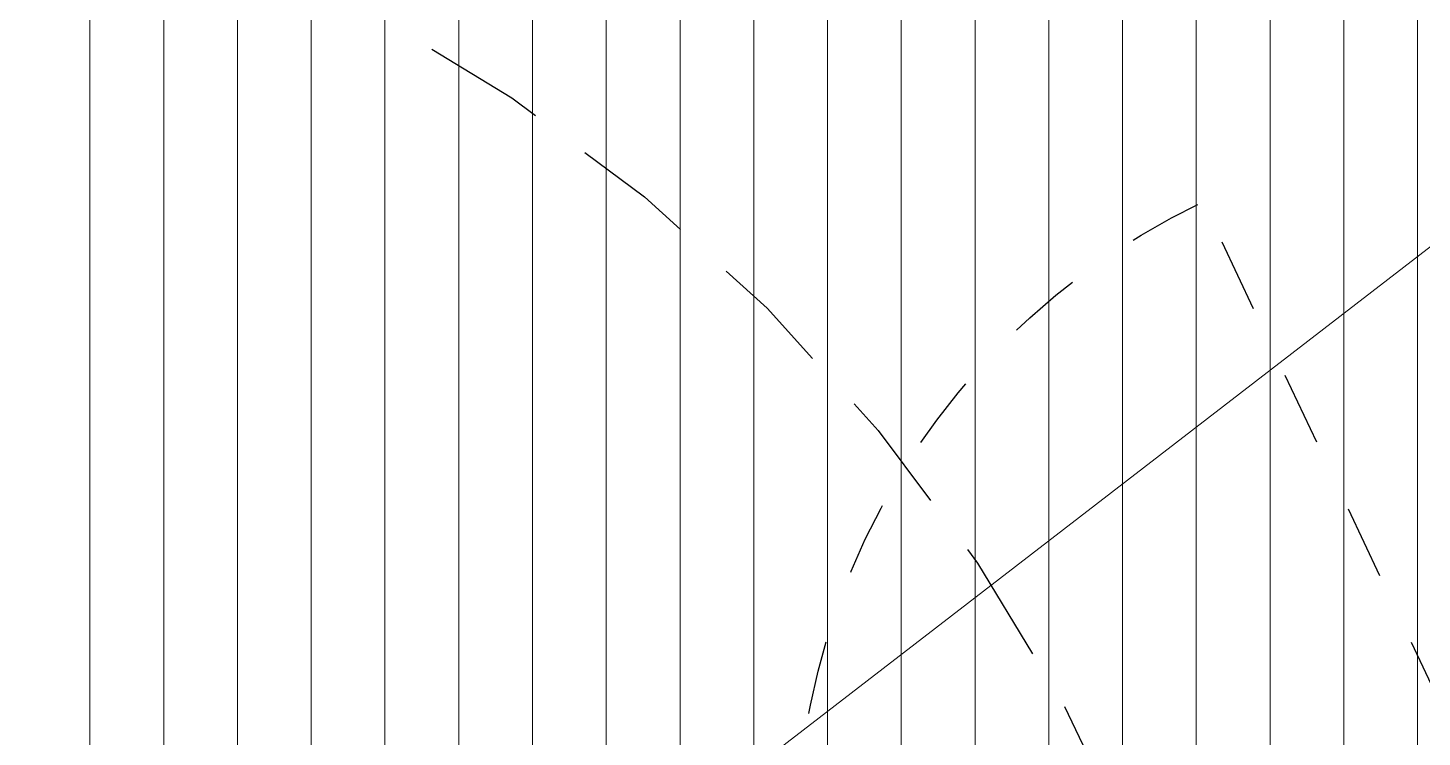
# Model space of a CAD drawing. Header units: metres. Extents: x 678805 to 1359287, y 2747329 to 5497370.
# Drawn here: x 679721.941 to 679724.299, y 2748704.493 to 2748705.694 of the extents above; entities that cross this region are included whole.
import ezdxf
from ezdxf.enums import TextEntityAlignment as Align

# ---------------------------------------------------------------- set-up
doc = ezdxf.new("R2010")
doc.units = ezdxf.units.M
doc.linetypes.add('XREF_MON_BUILDINGS$0$Dash_2_', pattern=[0.25, 0.125, -0.125])
doc.linetypes.add('XREF_MON_SFT_TREES$0$HIDDEN', pattern=[0.375, 0.25, -0.125])
for name, color, linetype in [('00_XREF_MON_HSC_PAVEMENT', 7, 'Continuous'), ('00_XREF_TWQ_BUILDINGS', 7, 'Continuous'), ('00_XREF_TWQ_SFT_TREES', 7, 'Continuous'), ('XREF_MON_BUILDINGS$0$00-Modulos DEFINIDOS', 7, 'Continuous'), ('XREF_MON_BUILDINGS$0$02-L-06_Plan Change', 252, 'Continuous'), ('XREF_MON_SFT_TREES$0$SL_TREE_CANOPY', 251, 'XREF_MON_SFT_TREES$0$HIDDEN')]:
    doc.layers.add(name, color=color, linetype=linetype)
for name, color, linetype, true_color in [('02-L-Waterfeatures 01', 7, 'Continuous', 0x4da6ff), ('XREF_MON_BUILDINGS$0$0-WIPEOUTS', 7, 'Continuous', 0xffffff), ('XREF_MON_BUILDINGS$0$02-L-06_Walls HATCH 01', 9, 'Continuous', 0x808080), ('XREF_MON_SFT_TREES$0$SL_TREE_AZADIRACHTA_INDICA', 7, 'Continuous', 0x9ec82d)]:
    doc.layers.add(name, color=color, linetype=linetype, true_color=true_color)
doc.layers.add('XREF_MON_GENERAL_LAYOUT$0$02-L-Level Curves 0.25-0.75m', color=33, linetype='Continuous', lineweight=5)
doc.layers.add('XREF_MON_HSC_PAVEMENT$0$03-TR-Pavement_02_Sealed Gravel', color=7, linetype='Continuous', lineweight=5, true_color=0x38321e)
doc.layers.get('XREF_MON_SFT_TREES$0$SL_TREE_AZADIRACHTA_INDICA').off()
doc.styles.add('XREF_MON_GENERAL_LAYOUT$0$Standard', font='arial.ttf')

# ---------------------------------------------------------------- blocks, each defined once
blk = doc.blocks.new('XREF_MON_BUILDINGS$0$Kiosk door')
at = {"linetype": 'XREF_MON_BUILDINGS$0$Dash_2_'}
blk.add_wipeout([(-0.3650003588485287, -0.20273887368162846), (-0.3649995805811452, 0.09726091754812582), (0.834999707727285, 0.09726091754812582), (0.8349996411514713, -0.20273888156785946)], dxfattribs=at).dxf.layer = 'XREF_MON_BUILDINGS$0$0-WIPEOUTS'
at = {"layer": 'XREF_MON_BUILDINGS$0$02-L-06_Walls HATCH 01', "linetype": 'Continuous'}
h = blk.add_hatch(color=256, dxfattribs=at)
h.dxf.hatch_style = 1
h.paths.add_polyline_path([(0.8349997775229442, 0.09726260458085129), (0.7350005010742805, 0.09726468567793631), (0.7350005714583424, -0.1827374759855043), (0.8349998004780701, -0.1827409063021986)])
h.paths.add_polyline_path([(-0.2649995567047153, 0.09726103613911455), (-0.3649998889106872, 0.09726103613911455), (-0.3649999365919983, -0.1827395266227524), (-0.2649996043860263, -0.1827395266227524)])
at = {"linetype": 'Continuous'}
blk.add_line((0.8349996411514713, -0.2027388816146684), (0.8349996602950842, 0.09726091754812624), dxfattribs=at)
for points in [[(-0.3649999363518257, 0.09726091754812596), (-0.2649995805807295, 0.09726091754812596), (-0.2649996471565431, -0.1827395200508933), (-0.3650000029276393, -0.1827395200508933)], [(0.8349996602950842, 0.09726091754812624), (0.7350004194192705, 0.0972635265395761), (0.735000352843457, -0.1827378866425775), (0.8349995937192707, -0.1827404956340273)]]:
    blk.add_lwpolyline(points, close=True, dxfattribs=at)
at = {"layer": 'XREF_MON_BUILDINGS$0$02-L-06_Plan Change', "linetype": 'Continuous'}
for p, q in [((0.6349999970723608, -0.1827395266227524), (-0.3650000029276393, -0.1827395266227524)), ((-0.3650000029276393, -0.1827395266227524), (-0.3650000029276393, -0.2027388736816308))]:
    blk.add_line(p, q, dxfattribs=at)
at = {"layer": 'XREF_MON_BUILDINGS$0$02-L-06_Plan Change', "linetype": 'XREF_MON_BUILDINGS$0$Dash_2_'}
blk.add_line((0.8349992605688576, -0.182739522224247), (0.8350023100480466, -1.382739947271413), dxfattribs=at)
blk.add_lwpolyline([(0.8349997077205344, 0.09726376371885229), (-0.3649999363518257, 0.09726091754812596)], dxfattribs=at)
at = {"layer": 'XREF_MON_BUILDINGS$0$02-L-06_Plan Change', "linetype": 'Continuous'}
blk.add_lwpolyline([(-0.3650000029276393, -0.2027388736816308), (0.8349996411514713, -0.2027388815678594), (0.8349996411514713, -0.1827395279371219), (-0.3650000029276393, -0.1827395200508933)], close=True, dxfattribs=at)
at = {"layer": 'XREF_MON_BUILDINGS$0$02-L-06_Plan Change', "linetype": 'XREF_MON_BUILDINGS$0$Dash_2_'}
blk.add_arc((0.8349992605718095, -0.1827406837752702), 1.199999263500018, 179.9999441634501, 270.0001456018545, dxfattribs=at)
blk = doc.blocks.new('XREF_MON_BUILDINGS$0$A$C35545478')
at = {"layer": 'XREF_MON_BUILDINGS$0$02-L-06_Walls HATCH 01', "linetype": 'Continuous', "xscale": -1, "rotation": 90}
blk.add_blockref('XREF_MON_BUILDINGS$0$Kiosk door', (-0.2028282820212155, -1.564999696284076), dxfattribs=at)
blk = doc.blocks.new('XREF_MON_BUILDINGS')
at = {"layer": 'XREF_MON_BUILDINGS$0$00-Modulos DEFINIDOS', "rotation": 115.3042225096491}
blk.add_blockref('XREF_MON_BUILDINGS$0$A$C35545478', (679722.2632983262, 2748703.306513396), dxfattribs=at)
blk = doc.blocks.new('XREF_MON_SFT_TREES$0$Azadirachta_indica')
at = {"layer": 'XREF_MON_SFT_TREES$0$SL_TREE_CANOPY', "linetype": 'XREF_MON_SFT_TREES$0$HIDDEN'}
blk.add_circle((0, 0), 3.5, dxfattribs=at)
blk = doc.blocks.new('XREF_MON_SFT_TREES')
at = {"layer": 'XREF_MON_SFT_TREES$0$SL_TREE_AZADIRACHTA_INDICA', "xscale": 0.8333333332694233, "yscale": 0.8333333332694233, "zscale": 0.8333333332694233}
blk.add_blockref('XREF_MON_SFT_TREES$0$Azadirachta_indica', (679721.1285940629, 2748703.156762887), dxfattribs=at)
blk = doc.blocks.new('XREF_MON_HSC_PAVEMENT')
at = {"layer": 'XREF_MON_HSC_PAVEMENT$0$03-TR-Pavement_02_Sealed Gravel', "linetype": 'Continuous'}
h = blk.add_hatch(dxfattribs=at)
h.set_pattern_fill('ANSI31', color=256, scale=0.0393, angle=45)
h.set_pattern_definition([(90, (652974.1167151183, 2717198.732228751), (-0.1247775, 0), [])])
h.paths.add_polyline_path([(679722.2632983257, 2748703.306513397), (679726.6027472288, 2748705.358142802), (679728.6543766476, 2748701.018693906), (679724.3149277311, 2748698.967064495)])
h.paths.add_polyline_path([(679741.597745589, 2748685.371755096), (679727.6744771745, 2748707.71271276), (679672.4123226875, 2748689.461559886), (679674.3329457596, 2748683.62406591)])
blk = doc.blocks.new('XREF_MON_GENERAL_LAYOUT')
at = {"layer": 'XREF_MON_GENERAL_LAYOUT$0$02-L-Level Curves 0.25-0.75m', "ltscale": 0.3}
blk.add_lwpolyline([(679696.7759649674, 2748684.105496025), (679797.8759272213, 2748762.002354618), (679792.2359146707, 2748759.982942599)], dxfattribs=at)
at = {"style": 'XREF_MON_GENERAL_LAYOUT$0$Standard'}
for tag, height, rotation, p in [('604,00', 1, 330.2642936667779, (679905.770310239, 2748776.557787406)), ('603,00', 1, 330.2642936667779, (679901.860927013, 2748753.477248972)), ('600,00', 1, 133.8259836638873, (679944.5968217494, 2748745.152639077)), ('602,00', 1, 330.2642936667779, (679883.3191980837, 2748738.726865312)), ('601,00', 1, 117.8905743169221, (679920.9720408977, 2748732.870057053)), ('601,00', 1, 330.2642936667779, (679864.7774691544, 2748723.976481652)), ('600,00', 1, 40.88332108062335, (679777.4053656742, 2748705.443575754, 1.169999999973397)), ('602,00', 1, 330.2642936667779, (679941.2749349186, 2748705.483031567)), ('601,00', 1, 40.88332108062335, (679701.7983696235, 2748703.888586182, 1.169999999973397)), ('598,00', 0.9999999999999999, 62.09100844466732, (679810.2666232066, 2748702.618736548)), ('600,00', 1, 330.2642936667779, (679877.7814736818, 2748691.131234986)), ('600,00', 0.9999999999999999, 19.55108886768879, (679920.4438211058, 2748685.495504646)), ('601,00', 1, 330.2642936667779, (679934.8129193163, 2748683.803636156)), ('599,00', 1, 330.2642936667779, (679854.5671008349, 2748679.061113989)), ('600,00', 1, 88.39282059591216, (679743.9134691327, 2748675.571576328)), ('599,00', 0.9999999999999998, 20.60862043003912, (679924.2598928241, 2748675.216416284)), ('601,00', 1, 88.39282059591216, (679728.0345944045, 2748671.317844195, -2)), ('602,00', 1, 88.39282059591216, (679711.8257639392, 2748665.966083916, -1)), ('603,00', 1, 88.39282059591216, (679695.6151318625, 2748660.611015213)), ('599,00', 1, 40.88332108062335, (679788.8072719976, 2748655.829159783, 1.169999999973397)), ('601,00', 1, 40.88332108062335, (679627.6123405045, 2748644.602575284, 1.169999999973397)), ('603,00', 0.9999999999999999, 41.70580600405471, (679702.4989019763, 2748628.484392532, 1.169999999925494)), ('600,00', 1, 40.88332108062335, (679645.924961585, 2748597.926138933, 1.169999999973397)), ('599,00', 1, 34.22767859632935, (679673.5743901337, 2748555.136007577, 5.33999999991769))]:
    blk.add_attdef(tag, text='', height=height, rotation=rotation, dxfattribs=at).set_placement(p, align=Align.MIDDLE)
at = {"ltscale": 0.3, "style": 'XREF_MON_GENERAL_LAYOUT$0$Standard'}
for tag, height, rotation, p in [('603,50', 1, 330.2642936667779, (679911.500620042, 2748760.570188188)), ('602,50', 1, 330.2642936667779, (679892.8646878856, 2748745.846442295)), ('600,50', 1, 133.8259836638873, (679933.0482653556, 2748738.729379551)), ('601,50', 1, 330.2642936667779, (679873.5807466183, 2748731.671495228)), ('601,50', 0.9999999999999999, 101.285674792814, (679909.5220062692, 2748726.945334854)), ('602,50', 1, 330.2642936667779, (679948.6248547818, 2748713.859774644)), ('600,50', 1, 39.60595393010205, (679743.242567131, 2748706.971262414)), ('600,50', 1, 330.2642936667779, (679880.2659989139, 2748702.726026631)), ('600,50', 0.9999999999999999, 17.35374479888441, (679917.6150982407, 2748690.553931213)), ('599,50', 1, 330.2642936667779, (679867.1974978975, 2748684.716235158)), ('599,50', 0.9999999999999999, 18.89438680505554, (679921.7103896159, 2748680.578430657)), ('599,50', 1, 39.60595393010205, (679778.9914550197, 2748677.241243556)), ('600,50', 1, 88.39282059591216, (679735.9248694875, 2748673.586085743)), ('601,50', 1, 88.39282059591216, (679719.9062925801, 2748668.580993867)), ('602,50', 1, 88.39282059591216, (679703.4737899266, 2748663.451811911)), ('598,50', 1, 330.2642936667779, (679861.7651457089, 2748662.396830559)), ('601,50', 1, 39.60595393010205, (679610.5132742386, 2748662.061190253)), ('600,00', 0.9999999999999999, 41.70580600405471, (679752.30764285, 2748637.685423907)), ('601,00', 0.9999999999999999, 41.70580600405471, (679736.0440844187, 2748634.537594622)), ('599,00', 0.9999999999999999, 35.08346035422691, (679763.0433427037, 2748634.41500971, 1.169999999925494)), ('602,00', 0.9999999999999999, 41.70580600405471, (679720.1743132578, 2748633.095905716, 1.169999999925494)), ('600,00', 0.9999999999999999, 35.08346035422691, (679747.0628417195, 2748629.903108784, 1.169999999925494)), ('601,00', 0.9999999999999999, 35.08346035422691, (679731.2455695962, 2748625.23889635, 1.169999999925494)), ('600,50', 1, 39.60595393010205, (679636.919713499, 2748621.33866227)), ('602,00', 0.9999999999999999, 35.08346035422691, (679715.3997742002, 2748620.639385471, 1.169999999925494)), ('599,50', 1, 28.76039513677905, (679659.4816038228, 2748574.323313434))]:
    blk.add_attdef(tag, text='', height=height, rotation=rotation, dxfattribs=at).set_placement(p, align=Align.MIDDLE)

msp = doc.modelspace()

# ---------------------------------------------------------------- block references
at = {"layer": '00_XREF_MON_HSC_PAVEMENT'}
msp.add_blockref('XREF_MON_HSC_PAVEMENT', (0, 0), dxfattribs=at)

# ---------------------------------------------------------------- next in the draw order: block references
at = {"layer": '00_XREF_TWQ_BUILDINGS'}
msp.add_blockref('XREF_MON_BUILDINGS', (0, 0), dxfattribs=at)

# ---------------------------------------------------------------- next in the draw order: block references
msp.add_blockref('XREF_MON_BUILDINGS', (0, 0))

# ---------------------------------------------------------------- next in the draw order: block references
at = {"layer": '00_XREF_TWQ_SFT_TREES'}
msp.add_blockref('XREF_MON_SFT_TREES', (0, 0), dxfattribs=at)
at = {"layer": '02-L-Waterfeatures 01', "color": 18, "true_color": 0x000000}
msp.add_blockref('XREF_MON_GENERAL_LAYOUT', (0, 0), dxfattribs=at)

doc.saveas('drawing.dxf')
